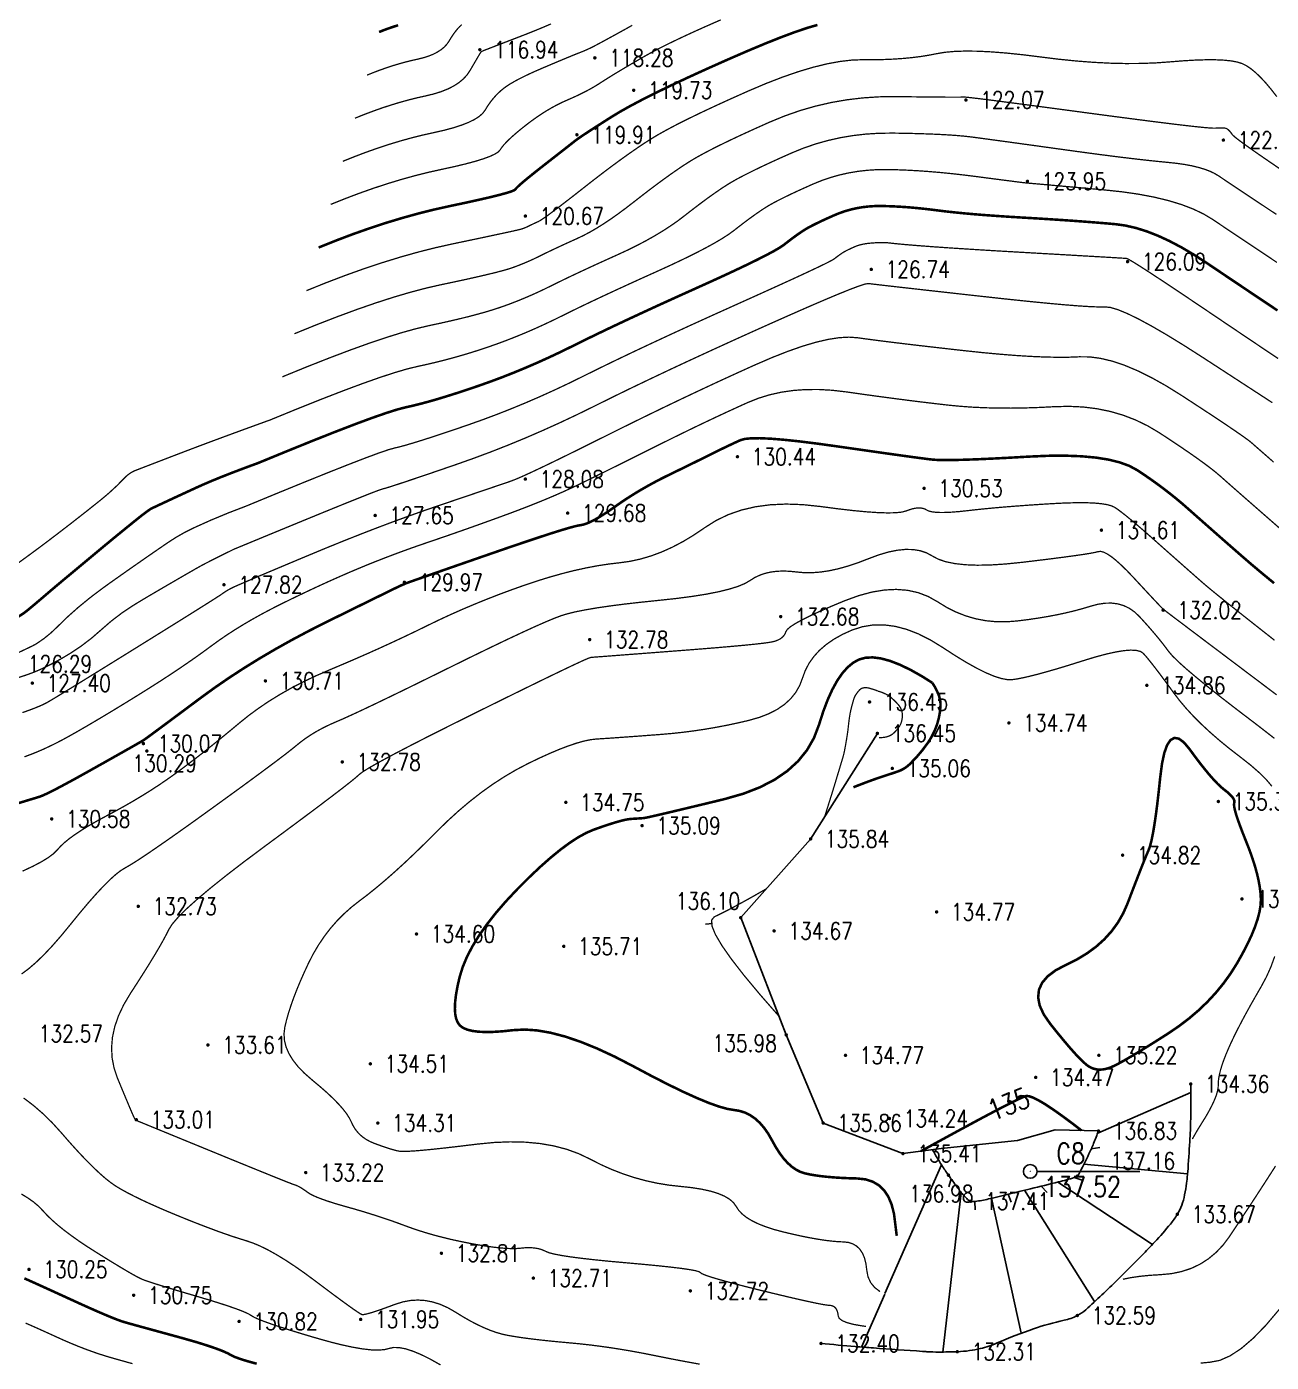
# Model space of a CAD drawing. Extents: x 532522 to 2902776, y -101917278 to 111238625.
# Drawn here: x 1121179 to 1194130, y 2818365 to 2896632 of the extents above; entities that cross this region are included whole.
import ezdxf
from ezdxf.enums import TextEntityAlignment as Align

# ---------------------------------------------------------------- set-up
doc = ezdxf.new("R2010")
doc.units = 0
doc.header["$LTSCALE"] = 1000
doc.header["$MEASUREMENT"] = 0
doc.header["$PDMODE"] = 33
doc.header["$PDSIZE"] = 0.125
doc.layers.get('0').update_dxf_attribs({"linetype": 'CONTINUOUS'})
doc.layers.add('Õ÷μØºìÏß', color=20, linetype='CONTINUOUS')
doc.layers.add('新地形图', color=7, linetype='CONTINUOUS')
doc.styles.add('HZ', font='rs', dxfattribs={"width": 0.8, "bigfont": 'hztxt'})
doc.linetypes.add('10421', pattern='A,2,[150,AAA.SHX,S=1,R=0,X=0,Y=1],1e-11', length=2)
doc.linetypes.add('X4', pattern='A,0,-1e-09,[149,symbolx.shx,S=0.15,R=0,X=0,Y=0],-1.6', length=1.6)

# ---------------------------------------------------------------- blocks, each defined once
blk = doc.blocks.new('GC200')
at = {"linetype": 'Continuous', "const_width": 0.2, "flags": 128}
blk.add_lwpolyline([(-0.1, 0, 1), (0.1, 0, 1)], format="xyb", close=True, dxfattribs=at)
blk = doc.blocks.new('GC117')
blk.add_circle((0, 0), 0.8)
blk.add_point((0, 0))
blk = doc.blocks.new('A$C22E77CCE')
at = {"layer": '新地形图', "color": 53, "linetype": 'Continuous'}
for p, q in [((289386, 218280, 136000), (288988, 218242, 136000)), ((311970, 206005), (317428, 208391)), ((311592, 205080), (312086, 205159)), ((302811, 204156), (299502, 196600)), ((314438, 203760, 137519), (308438, 203760, 137519)), ((311161, 204178), (317242, 203627)), ((303376, 203331), (303239, 202850)), ((308657, 202896), (309001, 202533)), ((309628, 203135), (315178, 199486)), ((310592, 203402), (311065, 203241)), ((303969, 202526), (302890, 193177)), ((304760, 202001), (304789, 201502)), ((305742, 202188), (307478, 194276)), ((306714, 202421), (306903, 201958)), ((307686, 202657), (311792, 196129)), ((299490, 196572), (298131, 193468))]:
    blk.add_line(p, q, dxfattribs=at)
for points, const_width, elevation in [([(269851, 270531), (270078, 270622), (270303, 270707), (270526, 270786), (270747, 270859), (270966, 270925)], 150, 115000), ([(269142, 268005), (269523, 268158), (269901, 268301), (270275, 268433), (270645, 268555), (271012, 268666), (271375, 268767), (271735, 268857), (272091, 268936), (272430, 269018), (272739, 269115), (273018, 269227), (273267, 269355), (273486, 269498), (273675, 269656), (273834, 269830), (273962, 270019), (274077, 270210), (274195, 270387), (274315, 270552), (274438, 270703), (274563, 270841), (274691, 270967)], 75, 116000), ([(264888, 252851), (266168, 253371), (267389, 253844), (268549, 254272), (269648, 254653), (270687, 254988), (271666, 255276), (272584, 255519), (273441, 255715), (274230, 255881), (274942, 256035), (275576, 256177), (276133, 256306), (276613, 256422), (277016, 256526), (277341, 256617), (277589, 256695), (277799, 256769), (278008, 256848), (278218, 256930), (278428, 257017), (278639, 257108), (278850, 257203), (279060, 257303), (279272, 257406), (279491, 257515), (279727, 257630), (279980, 257750), (280249, 257877), (280534, 258010), (280836, 258149), (281155, 258294), (281490, 258445), (281842, 258613), (282212, 258809), (282598, 259034), (283002, 259287), (283423, 259567), (283862, 259876), (284317, 260214), (284790, 260579), (285262, 260947), (285713, 261294), (286145, 261618), (286556, 261920), (286947, 262201), (287318, 262459), (287668, 262695), (287999, 262909), (288353, 263124), (288777, 263361), (289269, 263621), (289830, 263903), (290459, 264208), (291158, 264536), (291925, 264886), (292760, 265259), (293637, 265618), (294526, 265928), (295428, 266188), (296343, 266399), (297271, 266560), (298212, 266671), (299165, 266734), (300132, 266746), (301045, 266735), (301841, 266726), (302519, 266720), (303078, 266715), (303520, 266714), (303844, 266714), (304049, 266717), (304137, 266722), (304274, 266713), (304628, 266673), (305199, 266604), (305987, 266504), (306991, 266373), (308213, 266212), (309652, 266021), (311307, 265799), (312969, 265577), (314425, 265387), (315677, 265228), (316724, 265099), (317565, 265002), (318202, 264936), (318634, 264900), (318861, 264896), (318980, 264905), (319088, 264912), (319185, 264915), (319271, 264915), (319346, 264911), (319410, 264904), (319463, 264894), (319505, 264881), (319543, 264862), (319583, 264836), (319625, 264801), (319669, 264759), (319716, 264709), (319765, 264651), (319816, 264586), (319869, 264512), (320001, 264386), (320291, 264160), (320737, 263835), (321340, 263411), (322100, 262888), (323016, 262266)], 75, 122000), ([(264179, 250325), (265595, 250903), (266914, 251423), (268134, 251885), (269256, 252289), (270281, 252634), (271207, 252922), (272035, 253151), (272765, 253323), (273427, 253464), (274049, 253604), (274632, 253741), (275175, 253876), (275680, 254010), (276145, 254141), (276571, 254271), (276958, 254398), (277325, 254528), (277693, 254666), (278061, 254810), (278429, 254963), (278798, 255122), (279167, 255289), (279537, 255463), (279907, 255645), (280292, 255835), (280706, 256036), (281148, 256248), (281620, 256470), (282121, 256703), (282650, 256947), (283209, 257201), (283796, 257466), (284385, 257737), (284945, 258013), (285478, 258292), (285982, 258575), (286460, 258862), (286909, 259152), (287331, 259446), (287725, 259743), (288097, 260034), (288453, 260307), (288793, 260563), (289118, 260802), (289426, 261023), (289719, 261227), (289995, 261413), (290256, 261582), (290536, 261751), (290870, 261939), (291258, 262143), (291701, 262366), (292197, 262607), (292748, 262865), (293354, 263142), (294013, 263436), (294706, 263719), (295414, 263964), (296135, 264169), (296870, 264335), (297619, 264462), (298382, 264550), (299159, 264598), (299950, 264608), (300721, 264596), (301437, 264578), (302098, 264557), (302705, 264530), (303257, 264499), (303755, 264463), (304199, 264423), (304587, 264378), (304988, 264325), (305469, 264260), (306030, 264184), (306669, 264097), (307389, 263998), (308188, 263888), (309066, 263766), (310024, 263633), (310992, 263500), (311899, 263378), (312747, 263268), (313535, 263170), (314263, 263083), (314932, 263008), (315540, 262944), (316088, 262891), (316588, 262838), (317051, 262772), (317477, 262693), (317867, 262601), (318219, 262496), (318534, 262378), (318813, 262247), (319054, 262103), (319334, 261915), (319728, 261651), (320236, 261312), (320858, 260898), (321593, 260409), (322443, 259844)], 75, 123000), ([(249060, 228058), (249420, 228190), (249788, 228337), (250165, 228500), (250552, 228680), (250947, 228874), (251350, 229085), (251763, 229312), (252192, 229555), (252644, 229816), (253120, 230095), (253620, 230391), (254144, 230706), (254691, 231038), (255262, 231388), (255857, 231756), (256453, 232129), (257027, 232496), (257580, 232856), (258111, 233209), (258619, 233556), (259107, 233895), (259572, 234229), (260016, 234555), (260460, 234877), (260924, 235195), (261410, 235510), (261917, 235821), (262445, 236130), (262994, 236435), (263564, 236736), (264155, 237035), (264751, 237326), (265335, 237607), (265907, 237877), (266467, 238137), (267016, 238387), (267553, 238625), (268078, 238853), (268591, 239071), (269100, 239282), (269614, 239489), (270133, 239692), (270656, 239892), (271184, 240088), (271717, 240281), (272254, 240470), (272796, 240655), (273344, 240842), (273901, 241033), (274465, 241230), (275038, 241431), (275619, 241638), (276209, 241850), (276806, 242066), (277411, 242288), (278009, 242512), (278584, 242733), (279137, 242952), (279665, 243169), (280171, 243383), (280654, 243596), (281114, 243806), (281551, 244014), (281995, 244230), (282476, 244466), (282993, 244720), (283548, 244994), (284140, 245288), (284768, 245600), (285434, 245932), (286136, 246283), (286850, 246638), (287551, 246982), (288237, 247316), (288911, 247639), (289570, 247951), (290216, 248252), (290848, 248543), (291467, 248823), (292092, 249072), (292745, 249273), (293424, 249424), (294131, 249526), (294865, 249579), (295626, 249583), (296415, 249537), (297230, 249442), (298050, 249325), (298849, 249214), (299628, 249109), (300388, 249009), (301127, 248914), (301847, 248826), (302546, 248743), (303226, 248665), (303909, 248599), (304617, 248548), (305351, 248513), (306111, 248493), (306897, 248490), (307709, 248502), (308547, 248530), (309410, 248574), (310273, 248596), (311110, 248557), (311920, 248457), (312704, 248298), (313461, 248077), (314191, 247796), (314895, 247455), (315573, 247054), (316210, 246636), (316793, 246247), (317321, 245886), (317795, 245555), (318214, 245251), (318579, 244977), (318890, 244731), (319146, 244513), (319403, 244285), (319720, 244005), (320094, 243676), (320527, 243296), (321019, 242865), (321569, 242384), (322177, 241852), (322844, 241269)], 75, 129000), ([(248417, 225254), (249179, 225484), (249688, 225638), (249942, 225716), (250104, 225777), (250335, 225881), (250634, 226027), (251003, 226216), (251439, 226448), (251945, 226722), (252519, 227039), (253162, 227399), (253800, 227757), (254357, 228071), (254835, 228340), (255233, 228565), (255551, 228745), (255789, 228881), (255947, 228971), (256026, 229018), (256112, 229078), (256294, 229209), (256571, 229413), (256943, 229688), (257410, 230034), (257973, 230453), (258631, 230943), (259385, 231505), (260201, 232098), (261049, 232681), (261927, 233254), (262836, 233816), (263776, 234368), (264747, 234911), (265749, 235443), (266782, 235965), (267767, 236450), (268626, 236873), (269359, 237234), (269966, 237531), (270447, 237767), (270801, 237940), (271030, 238050), (271133, 238098), (271171, 238114), (271208, 238129), (271242, 238144), (271273, 238158), (271303, 238171), (271330, 238184), (271354, 238195), (271377, 238206), (271471, 238242), (271713, 238328), (272102, 238465), (272638, 238653), (273320, 238891), (274150, 239180), (275126, 239519), (276250, 239909), (277382, 240300), (278383, 240640), (279253, 240930), (279992, 241170), (280600, 241360), (281078, 241500), (281425, 241590), (281641, 241630), (281804, 241660), (281993, 241719), (282208, 241809), (282448, 241929), (282714, 242079), (283006, 242259), (283323, 242468), (283666, 242708), (284026, 242960), (284395, 243206), (284773, 243446), (285161, 243681), (285558, 243909), (285964, 244132), (286379, 244350), (286803, 244561), (287219, 244763), (287609, 244953), (287973, 245131), (288311, 245297), (288623, 245451), (288910, 245592), (289170, 245721), (289405, 245838), (289625, 245947), (289840, 246053), (290051, 246156), (290258, 246255), (290461, 246351), (290659, 246444), (290854, 246533), (291044, 246619), (291295, 246687), (291672, 246723), (292175, 246728), (292804, 246700), (293560, 246639), (294441, 246547), (295448, 246423), (296581, 246266), (297717, 246103), (298732, 245958), (299626, 245832), (300400, 245723), (301054, 245633), (301586, 245562), (301998, 245508), (302290, 245474), (302580, 245454), (302989, 245446), (303516, 245450), (304161, 245466), (304925, 245494), (305807, 245534), (306807, 245585), (307926, 245649), (309056, 245698), (310090, 245704), (311027, 245669), (311869, 245592), (312615, 245472), (313265, 245311), (313818, 245108), (314276, 244862), (314682, 244594), (315078, 244320), (315467, 244042), (315847, 243759), (316219, 243472), (316582, 243180), (316937, 242883), (317283, 242581), (317633, 242271), (317998, 241948), (318379, 241612), (318775, 241263), (319186, 240901), (319613, 240527), (320055, 240140), (320513, 239740), (321023, 239301), (321621, 238799), (322309, 238233)], 150, 130000), ([(313447, 197441), (313897, 197533), (314436, 197612), (315022, 197671), (315655, 197710), (316293, 197770), (316893, 197894), (317456, 198080), (317981, 198331), (318469, 198645), (318919, 199022), (319333, 199462), (319708, 199966), (320062, 200499), (320411, 201027), (320755, 201549), (321094, 202065), (321427, 202576), (321755, 203082), (322078, 203582), (322396, 204077)], 75, 133000), ([(322327, 229140), (321275, 229956), (320206, 230769), (319258, 231502), (318431, 232157), (317726, 232732), (317141, 233229), (316678, 233647), (316337, 233987), (316116, 234247), (315950, 234473), (315769, 234707), (315576, 234949), (315368, 235200), (315147, 235460), (314913, 235728), (314664, 236005), (314403, 236291), (314123, 236554), (313821, 236763), (313498, 236918), (313153, 237019), (312786, 237066), (312397, 237059), (311986, 236998), (311553, 236883), (311097, 236745), (310618, 236616), (310115, 236495), (309588, 236382), (309038, 236278), (308464, 236183), (307867, 236095), (307246, 236017), (306619, 235969), (306005, 235975), (305404, 236034), (304815, 236148), (304239, 236315), (303676, 236536), (303125, 236811), (302588, 237140), (302037, 237452), (301450, 237677), (300826, 237816), (300164, 237867), (299465, 237832), (298729, 237710), (297956, 237501), (297146, 237205), (296367, 236881), (295688, 236584), (295108, 236316), (294627, 236076), (294246, 235865), (293964, 235682), (293782, 235528), (293699, 235402), (293659, 235294), (293602, 235197), (293531, 235108), (293444, 235028), (293341, 234958), (293223, 234897), (293090, 234845), (292941, 234803), (292717, 234761), (292360, 234713), (291868, 234657), (291243, 234594), (290483, 234525), (289590, 234448), (288562, 234365), (287400, 234274), (286245, 234186), (285237, 234109), (284375, 234043), (283659, 233988), (283090, 233945), (282668, 233914), (282393, 233893), (282264, 233884), (282111, 233831), (281764, 233679), (281222, 233427), (280486, 233077), (279555, 232627), (278430, 232078), (277110, 231429), (275596, 230682), (274078, 229927), (272746, 229257), (271602, 228672), (270644, 228172), (269874, 227756), (269290, 227426), (268893, 227180), (268683, 227019), (268494, 226850), (268161, 226578), (267684, 226205), (267063, 225729), (266298, 225151), (265389, 224471), (264336, 223689), (263139, 222805), (261941, 221911), (260884, 221098), (259970, 220367), (259197, 219717), (258566, 219150), (258077, 218663), (257730, 218259), (257524, 217936), (257371, 217630), (257181, 217278), (256955, 216879), (256691, 216433), (256391, 215941), (256054, 215402), (255680, 214816), (255270, 214183), (254883, 213532), (254579, 212890), (254359, 212257), (254223, 211633), (254170, 211019), (254201, 210414), (254316, 209819), (254514, 209232), (254740, 208686), (254938, 208210), (255108, 207804), (255249, 207469), (255363, 207204), (255449, 207010), (255506, 206886), (255536, 206832)], 75, 133000), ([(317522, 205661), (317565, 205743), (317793, 206141), (318039, 206540), (318279, 206925), (318485, 207282), (318659, 207611), (318800, 207912), (318909, 208185), (318984, 208430), (319028, 208647), (319038, 208836), (319042, 209021), (319066, 209229), (319109, 209458), (319172, 209708), (319254, 209980), (319356, 210274), (319478, 210590), (319619, 210927), (319781, 211288), (319966, 211677), (320174, 212093), (320403, 212536), (320656, 213006), (320930, 213503), (321228, 214028), (321547, 214580), (321857, 215154), (322123, 215747), (322346, 216358)], 75, 134000), ([(322183, 226328), (321862, 226711), (321446, 227124), (320936, 227569), (320331, 228045), (319699, 228533), (319109, 229016), (318560, 229494), (318052, 229965), (317585, 230432), (317160, 230892), (316775, 231347), (316432, 231796), (316122, 232223), (315836, 232611), (315576, 232960), (315340, 233270), (315128, 233541), (314942, 233773), (314780, 233966), (314643, 234120), (314479, 234230), (314235, 234294), (313911, 234310), (313507, 234279), (313024, 234200), (312460, 234075), (311817, 233902), (311095, 233682), (310363, 233451), (309693, 233247), (309084, 233070), (308538, 232919), (308053, 232794), (307630, 232696), (307268, 232625), (306969, 232580), (306670, 232581), (306312, 232649), (305894, 232783), (305416, 232984), (304878, 233251), (304281, 233584), (303624, 233984), (302907, 234450), (302171, 234903), (301454, 235264), (300757, 235532), (300079, 235707), (299422, 235790), (298784, 235781), (298166, 235679), (297568, 235484), (297008, 235230), (296504, 234947), (296057, 234637), (295666, 234300), (295332, 233934), (295054, 233541), (294833, 233120), (294668, 232672), (294500, 232229), (294267, 231824), (293971, 231457), (293611, 231128), (293187, 230837), (292699, 230585), (292148, 230371), (291532, 230194), (290885, 230044), (290239, 229907), (289593, 229784), (288949, 229674), (288305, 229578), (287663, 229495), (287021, 229426), (286379, 229370), (285759, 229323), (285180, 229279), (284643, 229240), (284146, 229204), (283691, 229172), (283277, 229143), (282905, 229119), (282573, 229098), (282239, 229059), (281857, 228979), (281427, 228859), (280950, 228699), (280426, 228499), (279854, 228258), (279234, 227977), (278567, 227655), (277879, 227294), (277196, 226893), (276518, 226452), (275845, 225971), (275177, 225451), (274514, 224891), (273857, 224292), (273204, 223652), (272564, 223013), (271946, 222411), (271350, 221848), (270775, 221323), (270222, 220837), (269690, 220389), (269180, 219979), (268691, 219608)], 75, 134000), ([(302282, 232388), (301707, 232754), (301019, 233144), (300383, 233451), (299800, 233678), (299269, 233822), (298790, 233884), (298363, 233864), (297989, 233763), (297648, 233579), (297320, 233310), (297006, 232959), (296705, 232523), (296418, 232003), (296144, 231400), (295884, 230713), (295637, 229942), (295340, 229163), (294932, 228450), (294411, 227805), (293778, 227227), (293033, 226717), (292175, 226273), (291205, 225896), (290123, 225586), (289053, 225327), (288118, 225102), (287319, 224911), (286655, 224754), (286128, 224631), (285735, 224542), (285479, 224487), (285358, 224466), (285300, 224462), (285232, 224457), (285155, 224451), (285067, 224446), (284969, 224439), (284861, 224432), (284743, 224425), (284615, 224417), (284464, 224400), (284279, 224366), (284058, 224313), (283801, 224243), (283510, 224155), (283183, 224049), (282821, 223926), (282424, 223785), (281991, 223599), (281522, 223342), (281017, 223013), (280476, 222613), (279899, 222142), (279286, 221600), (278637, 220986), (277952, 220300), (277284, 219589), (276686, 218897), (276159, 218225), (275701, 217572), (275313, 216939), (274996, 216326), (274749, 215732), (274572, 215157), (274448, 214618), (274360, 214132), (274308, 213698), (274292, 213316), (274312, 212986), (274368, 212709), (274461, 212483), (274589, 212310), (274766, 212178), (275004, 212073), (275303, 211997), (275663, 211949), (276084, 211929), (276567, 211938), (277110, 211974), (277714, 212039), (278380, 212075), (279107, 212025), (279895, 211889), (280745, 211667), (281656, 211359), (282628, 210965), (283662, 210485), (284758, 209918), (285835, 209345), (286814, 208845), (287696, 208417), (288481, 208061), (289167, 207778), (289756, 207567), (290247, 207428), (290641, 207362), (290978, 207308), (291299, 207206), (291603, 207055), (291892, 206856), (292164, 206608), (292420, 206312), (292661, 205968), (292885, 205575), (293104, 205180), (293328, 204829), (293559, 204522), (293795, 204259), (294037, 204041), (294285, 203866), (294539, 203736), (294798, 203649), (295076, 203589), (295384, 203534), (295723, 203487), (296093, 203446), (296493, 203411), (296924, 203383), (297386, 203362), (297878, 203347), (298358, 203295), (298779, 203162), (299144, 202947), (299451, 202651), (299702, 202273), (299895, 201814), (300031, 201274), (300109, 200652), (300186, 200030), (300196, 199988)], 150, 135000), ([(298705, 232041), (298718, 232039), (298940, 231971), (299091, 231906)], 75, 136000), ([(249134, 194872), (249460, 194729), (249809, 194574), (250180, 194407), (250574, 194228), (250990, 194038), (251415, 193847), (251834, 193668), (252247, 193499), (252654, 193342), (253055, 193195), (253450, 193060), (253840, 192936), (254224, 192823), (254608, 192715), (254998, 192606), (255394, 192495)], 75, 129000), ([(268691, 219608), (268226, 219243), (267788, 218852), (267377, 218436), (266991, 217994), (266633, 217527), (266301, 217034), (265995, 216515), (265716, 215971), (265462, 215425), (265230, 214900), (265022, 214398), (264836, 213917), (264674, 213458), (264535, 213022), (264418, 212607), (264325, 212213), (264278, 211831), (264302, 211447), (264396, 211062), (264560, 210676), (264795, 210289), (265101, 209900), (265477, 209511), (265923, 209121), (266380, 208740), (266789, 208381), (267148, 208042), (267460, 207725), (267722, 207429), (267936, 207154), (268101, 206899), (268218, 206666), (268320, 206452), (268440, 206253), (268580, 206072), (268738, 205906), (268915, 205757), (269112, 205625), (269327, 205508), (269561, 205408), (269797, 205321), (270018, 205242), (270223, 205171), (270414, 205109), (270590, 205056), (270751, 205011), (270897, 204974), (271028, 204947), (271207, 204932), (271498, 204937), (271901, 204960), (272415, 205002), (273042, 205063), (273779, 205143), (274629, 205242), (275590, 205359), (276583, 205456), (277529, 205495), (278426, 205475), (279275, 205396), (280077, 205258), (280831, 205062), (281536, 204807), (282194, 204494), (282832, 204168), (283477, 203878), (284131, 203624), (284792, 203405), (285461, 203221), (286137, 203072), (286821, 202959), (287514, 202882), (288174, 202811), (288762, 202718), (289278, 202604), (289723, 202468), (290095, 202310), (290396, 202130), (290625, 201929), (290782, 201706), (290931, 201477), (291136, 201261), (291397, 201057), (291714, 200864), (292087, 200684), (292515, 200515), (293000, 200358), (293540, 200213), (294092, 200083), (294612, 199968), (295100, 199871), (295557, 199790), (295981, 199725), (296373, 199677), (296734, 199645), (297062, 199630), (297357, 199598), (297617, 199516), (297841, 199383), (298030, 199201), (298184, 198969), (298303, 198686), (298387, 198353), (298435, 197971), (298507, 197586), (298660, 197250), (298893, 196961), (299209, 196719), (299213, 196717)], 75, 134000), ([(301603, 204943), (302766, 205581), (303982, 206243), (305030, 206808), (305912, 207276), (306626, 207647), (307173, 207921), (307553, 208098), (307765, 208178), (307932, 208172), (308173, 208091), (308489, 207936), (308880, 207705), (309345, 207399), (309886, 207017), (310501, 206561), (311025, 206158)], 150, 135000), ([(255536, 206832), (255551, 206815), (255564, 206800), (255576, 206787), (255586, 206776), (255594, 206767), (255601, 206760), (255606, 206756), (255610, 206753), (255683, 206722), (255897, 206634), (256251, 206489), (256746, 206285), (257382, 206025), (258158, 205706), (259076, 205330), (260133, 204897), (261195, 204462), (262125, 204083), (262922, 203759), (263586, 203490), (264118, 203276), (264517, 203118), (264784, 203015), (264919, 202968), (264990, 202943), (265067, 202911), (265150, 202870), (265239, 202821), (265333, 202763), (265434, 202697), (265540, 202623), (265653, 202540), (265790, 202450), (265969, 202356), (266192, 202256), (266458, 202152), (266766, 202043), (267118, 201928), (267512, 201809), (267950, 201684), (268405, 201556), (268854, 201424), (269296, 201289), (269731, 201151), (270159, 201010), (270581, 200866), (270995, 200718), (271403, 200567), (271815, 200418), (272242, 200275), (272685, 200139), (273144, 200009), (273617, 199886), (274107, 199768), (274612, 199658), (275132, 199553), (275641, 199460), (276113, 199384), (276547, 199323), (276944, 199278), (277303, 199250), (277624, 199238), (277908, 199242), (278154, 199262), (278376, 199284), (278587, 199293), (278788, 199288), (278978, 199271), (279157, 199240), (279326, 199196), (279484, 199139), (279631, 199069), (279829, 198991), (280140, 198912), (280565, 198831), (281103, 198748), (281754, 198664), (282518, 198578), (283396, 198490), (284386, 198401), (285369, 198313), (286225, 198230), (286953, 198152), (287554, 198079), (288027, 198011), (288372, 197948), (288590, 197890), (288680, 197836), (288759, 197775), (288944, 197694), (289236, 197592), (289633, 197470), (290136, 197327), (290745, 197164), (291460, 196981), (292281, 196777), (293108, 196577), (293840, 196403), (294477, 196255), (295020, 196134), (295468, 196039), (295822, 195970), (296081, 195928), (296246, 195912), (296357, 195900), (296454, 195869), (296538, 195819), (296609, 195751), (296667, 195664), (296712, 195558), (296743, 195433), (296761, 195289), (296827, 195143), (297002, 195012), (297285, 194895), (297676, 194793), (298177, 194706), (298391, 194680)], 75, 133000)]:
    blk.add_lwpolyline(points, dxfattribs=dict(at, const_width=const_width, elevation=elevation))
at = {"layer": '新地形图', "color": 53, "linetype": 'Continuous', "flags": 128}
for points, const_width in [([(268433, 265479), (268968, 265695), (269498, 265895), (270023, 266081), (270543, 266251), (271058, 266407), (271568, 266548), (272073, 266675), (272572, 266786), (273048, 266900), (273481, 267035), (273871, 267190), (274218, 267365), (274522, 267561), (274784, 267778), (275003, 268015), (275178, 268272), (275324, 268523), (275451, 268742), (275560, 268928), (275650, 269082), (275723, 269202), (275777, 269291), (275813, 269346), (275830, 269369), (275840, 269376), (275851, 269383), (275864, 269391), (275878, 269399), (275894, 269407), (275912, 269415), (275932, 269424), (275953, 269434), (276009, 269456), (276132, 269504), (276322, 269577), (276579, 269677), (276902, 269802), (277293, 269952), (277751, 270128), (278276, 270330), (278832, 270549), (279382, 270774), (279926, 271006)], 75), ([(267724, 262954), (268413, 263231), (269095, 263489), (269771, 263728), (270441, 263948), (271104, 264149), (271760, 264330), (272410, 264493), (273054, 264636), (273661, 264773), (274202, 264919), (274677, 265072), (275086, 265232), (275429, 265400), (275707, 265576), (275918, 265759), (276063, 265950), (276179, 266140), (276300, 266322), (276426, 266494), (276559, 266658), (276697, 266813), (276841, 266959), (276991, 267096), (277146, 267224), (277320, 267351), (277526, 267484), (277764, 267623), (278033, 267770), (278334, 267922), (278667, 268081), (279032, 268246), (279428, 268418), (279822, 268585), (280180, 268736), (280502, 268871), (280787, 268990), (281037, 269093), (281250, 269180), (281427, 269251), (281568, 269306), (281690, 269354), (281811, 269404), (281931, 269455), (282049, 269507), (282167, 269561), (282283, 269617), (282397, 269674), (282511, 269733), (282634, 269798), (282777, 269874), (282940, 269962), (283123, 270061), (283326, 270172), (283549, 270294), (283792, 270427), (284055, 270572), (284350, 270735), (284687, 270924)], 75), ([(267015, 260428), (267858, 260767), (268693, 261083), (269520, 261375), (270339, 261644), (271150, 261890), (271953, 262112), (272748, 262311), (273535, 262486), (274273, 262647), (274923, 262803), (275483, 262953), (275954, 263099), (276336, 263239), (276629, 263374), (276833, 263503), (276948, 263628), (277033, 263757), (277148, 263901), (277293, 264060), (277467, 264234), (277671, 264423), (277905, 264626), (278169, 264845), (278462, 265078), (278769, 265311), (279074, 265530), (279377, 265735), (279679, 265924), (279978, 266099), (280275, 266260), (280570, 266406), (280864, 266537), (281150, 266662), (281425, 266787), (281688, 266913), (281940, 267040), (282180, 267168), (282408, 267296), (282624, 267426), (282829, 267556), (283042, 267694), (283283, 267845), (283551, 268012), (283848, 268192), (284173, 268387), (284527, 268595), (284908, 268818), (285317, 269056), (285773, 269310), (286294, 269583), (286880, 269876), (287532, 270189), (288249, 270522), (289031, 270873), (289879, 271245)], 75), ([(266306, 257902), (267303, 258303), (268290, 258677), (269268, 259022), (270237, 259341), (271196, 259631), (272145, 259894), (273085, 260129), (274016, 260336), (274886, 260520), (275644, 260687), (276289, 260835), (276822, 260965), (277243, 261078), (277552, 261172), (277748, 261248), (277833, 261306), (277884, 261371), (277981, 261469), (278124, 261599), (278312, 261761), (278546, 261956), (278826, 262183), (279152, 262443), (279524, 262735), (279898, 263027), (280232, 263288), (280525, 263517), (280778, 263714), (280989, 263880), (281161, 264014), (281292, 264117), (281382, 264188), (281476, 264257), (281618, 264356), (281809, 264485), (282047, 264642), (282334, 264829), (282669, 265044), (283052, 265289), (283484, 265564), (283988, 265869), (284590, 266206), (285290, 266575), (286088, 266977), (286983, 267410), (287976, 267876), (289066, 268374), (290255, 268904), (291433, 269416), (292492, 269859), (293432, 270233), (294254, 270539), (294957, 270776), (295542, 270944)], 150), ([(265597, 255377), (266741, 255838), (267864, 256266), (268963, 256659), (270040, 257017), (271093, 257341), (272124, 257631), (273132, 257886), (274118, 258107), (275034, 258299), (275835, 258467), (276521, 258613), (277091, 258735), (277546, 258834), (277886, 258910), (278111, 258963), (278220, 258992), (278272, 259010), (278324, 259030), (278376, 259050), (278428, 259072), (278480, 259094), (278532, 259118), (278584, 259142), (278636, 259168), (278690, 259195), (278748, 259223), (278811, 259253), (278877, 259284), (278948, 259317), (279022, 259351), (279101, 259387), (279184, 259424), (279300, 259489), (279478, 259606), (279719, 259775), (280022, 259998), (280387, 260273), (280814, 260601), (281304, 260981), (281856, 261414), (282427, 261861), (282974, 262280), (283496, 262673), (283994, 263039), (284468, 263378), (284916, 263691), (285341, 263977), (285741, 264237), (286171, 264496), (286683, 264783), (287279, 265098), (287959, 265440), (288721, 265809), (289567, 266206), (290495, 266630), (291507, 267081), (292535, 267517), (293509, 267893), (294430, 268211), (295299, 268469), (296114, 268668), (296877, 268808), (297587, 268889), (298243, 268910), (298862, 268909), (299457, 268920), (300029, 268945), (300578, 268983), (301103, 269033), (301604, 269097), (302082, 269174), (302537, 269263), (303020, 269344), (303582, 269395), (304224, 269416), (304946, 269407), (305747, 269367), (306627, 269298), (307587, 269198), (308627, 269068), (309690, 268937), (310720, 268833), (311717, 268756), (312681, 268706), (313612, 268684), (314510, 268689), (315375, 268722), (316207, 268782), (316986, 268844), (317694, 268886), (318330, 268906), (318894, 268904), (319386, 268881), (319806, 268837), (320155, 268771), (320431, 268684), (320679, 268561), (320941, 268387), (321218, 268161), (321508, 267885), (321813, 267557), (322133, 267178), (322466, 266748)], 75), ([(263470, 247800), (265022, 248436), (266439, 249002), (267720, 249498), (268865, 249925), (269874, 250281), (270748, 250568), (271486, 250784), (272089, 250931), (272623, 251047), (273156, 251172), (273687, 251305), (274217, 251447), (274746, 251597), (275274, 251757), (275801, 251924), (276326, 252101), (276851, 252287), (277377, 252484), (277903, 252691), (278430, 252908), (278957, 253136), (279485, 253375), (280014, 253624), (280543, 253883), (281093, 254155), (281684, 254443), (282317, 254745), (282992, 255063), (283707, 255396), (284464, 255744), (285263, 256108), (286103, 256486), (286927, 256862), (287678, 257217), (288357, 257551), (288963, 257864), (289496, 258156), (289956, 258427), (290344, 258678), (290659, 258908), (290931, 259121), (291192, 259321), (291442, 259509), (291679, 259683), (291905, 259845), (292120, 259995), (292322, 260131), (292513, 260255), (292718, 260379), (292963, 260516), (293248, 260666), (293572, 260829), (293936, 261006), (294339, 261195), (294783, 261397), (295266, 261613), (295774, 261821), (296292, 262000), (296821, 262150), (297359, 262272), (297908, 262365), (298467, 262429), (299036, 262465), (299616, 262472), (300208, 262459), (300817, 262435), (301443, 262401), (302086, 262355), (302744, 262299), (303420, 262232), (304111, 262154), (304820, 262066), (305494, 261977), (306083, 261900), (306588, 261835), (307008, 261781), (307343, 261739), (307593, 261708), (307759, 261688), (307840, 261680), (307944, 261672), (308180, 261652), (308547, 261620), (309046, 261575), (309677, 261519), (310440, 261451), (311334, 261371), (312360, 261278), (313415, 261165), (314395, 261023), (315300, 260851), (316131, 260649), (316887, 260419), (317569, 260158), (318176, 259869), (318708, 259550), (319225, 259201), (319787, 258824), (320393, 258419), (321043, 257984), (321737, 257521), (322476, 257028)], 75), ([(262761, 245274), (264449, 245968), (265964, 246581), (267305, 247112), (268473, 247561), (269468, 247928), (270290, 248213), (270938, 248417), (271413, 248539), (271819, 248630), (272262, 248740), (272742, 248869), (273259, 249017), (273813, 249185), (274404, 249372), (275031, 249578), (275695, 249804), (276378, 250046), (277062, 250301), (277746, 250571), (278431, 250854), (279117, 251150), (279803, 251460), (280491, 251784), (281179, 252121), (281894, 252476), (282663, 252849), (283486, 253243), (284363, 253656), (285294, 254089), (286278, 254542), (287317, 255015), (288409, 255507), (289469, 255986), (290412, 256420), (291236, 256809), (291943, 257152), (292532, 257450), (293004, 257703), (293357, 257910), (293593, 258072), (293766, 258208), (293932, 258335), (294090, 258454), (294241, 258565), (294385, 258668), (294521, 258762), (294649, 258849), (294771, 258928), (294901, 259007), (295056, 259094), (295237, 259189), (295443, 259293), (295674, 259405), (295930, 259525), (296212, 259653), (296519, 259790), (296841, 259922), (297170, 260036), (297506, 260131), (297848, 260209), (298196, 260268), (298551, 260308), (298913, 260331), (299281, 260336), (299657, 260327), (300044, 260312), (300441, 260290), (300849, 260262), (301268, 260226), (301697, 260183), (302136, 260134), (302586, 260078), (303062, 260019), (303580, 259962), (304140, 259906), (304741, 259853), (305385, 259801), (306071, 259752), (306798, 259704), (307568, 259657), (308344, 259612), (309094, 259565), (309815, 259518), (310510, 259470), (311176, 259421), (311815, 259372), (312427, 259322), (313011, 259271), (313594, 259190), (314201, 259051), (314833, 258855), (315490, 258599), (316171, 258286), (316877, 257914), (317607, 257484), (318362, 256996), (319116, 256488), (319846, 255997), (320550, 255525), (321228, 255070), (321882, 254632), (322509, 254213)], 150), ([(262052, 242748), (263876, 243501), (265489, 244160), (266891, 244725), (268082, 245196), (269062, 245574), (269831, 245859), (270389, 246050), (270736, 246147), (271015, 246213), (271369, 246308), (271798, 246433), (272301, 246588), (272880, 246773), (273533, 246988), (274261, 247232), (275064, 247507), (275904, 247805), (276746, 248119), (277588, 248451), (278432, 248799), (279276, 249164), (280121, 249546), (280967, 249944), (281814, 250360), (282695, 250796), (283642, 251256), (284655, 251741), (285734, 252249), (286880, 252782), (288092, 253340), (289371, 253921), (290715, 254527), (292012, 255111), (293145, 255624), (294116, 256067), (294924, 256441), (295569, 256745), (296051, 256979), (296371, 257143), (296527, 257237), (296601, 257294), (296671, 257348), (296739, 257399), (296803, 257446), (296864, 257490), (296922, 257530), (296976, 257567), (297028, 257601), (297083, 257634), (297149, 257671), (297226, 257712), (297314, 257756), (297412, 257803), (297521, 257855), (297641, 257909), (297771, 257967), (297918, 258023), (298088, 258071), (298280, 258111), (298495, 258143), (298732, 258167), (298991, 258183), (299273, 258191), (299577, 258191)], 75), ([(299577, 258191), (300037, 258138), (300640, 258080), (301389, 258018), (302281, 257950), (303318, 257878), (304500, 257802), (305826, 257720), (307296, 257634), (308745, 257551), (310008, 257479), (311083, 257416), (311973, 257365), (312675, 257324), (313191, 257293), (313520, 257273), (313662, 257263), (313773, 257215), (314008, 257080), (314366, 256858), (314849, 256549), (315455, 256153), (316185, 255670), (317038, 255100), (318016, 254443), (319007, 253775), (319904, 253170), (320706, 252631), (321414, 252155), (322026, 251744), (322543, 251397)], 75), ([(261343, 240223), (263302, 241033), (265014, 241738), (266476, 242338), (267690, 242832), (268656, 243221), (269372, 243505), (269840, 243683), (270060, 243755), (270212, 243795), (270476, 243876), (270853, 243997), (271343, 244159), (271946, 244361), (272662, 244603), (273491, 244886), (274432, 245210), (275431, 245564), (276430, 245937), (277431, 246331), (278433, 246744), (279435, 247178), (280439, 247631), (281444, 248105), (282450, 248598), (283485, 249111), (284576, 249643), (285724, 250193), (286928, 250763), (288189, 251351), (289507, 251958), (290881, 252585), (292312, 253230), (293686, 253843), (294889, 254372), (295922, 254817), (296784, 255180), (297476, 255458), (297998, 255653), (298349, 255765), (298530, 255793), (298716, 255769), (299083, 255726), (299632, 255662), (300363, 255579), (301274, 255476), (302368, 255354), (303642, 255211), (305098, 255049), (306566, 254888), (307874, 254751), (309023, 254638), (310012, 254548), (310843, 254482), (311514, 254439), (312026, 254420), (312379, 254424), (312708, 254392), (313150, 254262), (313705, 254034), (314372, 253710), (315152, 253287), (316045, 252768), (317050, 252151), (318167, 251436), (319268, 250721), (320222, 250100), (321030, 249575), (321691, 249145), (322206, 248810)], 75), ([(248942, 230647), (249328, 230784), (249664, 230911), (249948, 231027), (250181, 231131), (250363, 231225), (250584, 231353), (250931, 231561), (251406, 231849), (252008, 232218), (252737, 232667), (253594, 233196), (254578, 233805), (255689, 234494), (256794, 235181), (257761, 235782), (258589, 236299), (259278, 236730), (259829, 237077), (260240, 237338), (260513, 237514), (260647, 237605), (260714, 237653), (260783, 237701), (260856, 237748), (260932, 237794), (261011, 237840), (261093, 237886), (261178, 237931), (261267, 237976), (261416, 238044), (261682, 238162), (262066, 238327), (262568, 238541), (263188, 238804), (263925, 239114), (264780, 239474), (265753, 239881), (266774, 240305), (267773, 240710), (268750, 241097), (269705, 241467), (270638, 241818), (271550, 242152), (272440, 242468), (273308, 242767), (274124, 243042), (274860, 243291), (275515, 243513), (276090, 243707), (276583, 243875), (276996, 244015), (277328, 244128), (277580, 244214), (277850, 244319), (278240, 244487), (278749, 244719), (279378, 245015), (280126, 245375), (280993, 245798), (281980, 246286), (283086, 246837), (284243, 247412), (285384, 247973), (286509, 248519), (287618, 249050), (288710, 249566), (289786, 250068), (290846, 250554), (291889, 251026), (292889, 251457), (293817, 251822), (294673, 252121), (295458, 252353), (296171, 252519), (296812, 252618), (297382, 252651), (297880, 252617), (298383, 252547), (298966, 252470), (299630, 252385), (300375, 252294), (301201, 252195), (302107, 252090), (303094, 251977), (304162, 251857), (305237, 251743), (306245, 251650), (307187, 251575), (308062, 251521), (308870, 251486), (309611, 251471), (310286, 251475), (310894, 251499), (311491, 251494), (312130, 251409), (312812, 251246), (313538, 251004), (314306, 250682), (315118, 250282), (315973, 249803), (316870, 249245), (317739, 248678), (318508, 248174), (319176, 247731), (319743, 247350), (320210, 247031), (320577, 246774), (320843, 246578), (321008, 246445), (321174, 246298), (321442, 246063), (321810, 245740), (322280, 245328)], 75), ([(322333, 234889), (321261, 235733), (320340, 236461), (319572, 237072), (318956, 237568), (318493, 237947), (318182, 238210), (317933, 238428), (317657, 238670), (317353, 238938), (317022, 239230), (316663, 239548), (316276, 239890), (315862, 240257), (315420, 240649), (314984, 241035), (314585, 241383), (314223, 241692), (313899, 241964), (313613, 242198), (313364, 242393), (313153, 242551), (312979, 242671), (312787, 242762), (312520, 242836), (312179, 242891), (311762, 242929), (311272, 242948), (310706, 242948), (310066, 242931), (309352, 242896), (308616, 242851), (307911, 242803), (307239, 242754), (306598, 242704), (305988, 242651), (305410, 242597), (304864, 242541), (304349, 242483), (303875, 242432), (303451, 242397), (303077, 242377), (302751, 242374), (302476, 242387), (302250, 242415), (302074, 242459), (301948, 242519), (301840, 242578), (301720, 242618), (301588, 242639), (301444, 242642), (301288, 242626), (301119, 242591), (300938, 242538), (300746, 242466), (300493, 242399), (300133, 242360), (299666, 242350), (299091, 242368), (298409, 242415), (297620, 242490), (296723, 242594), (295718, 242726), (294687, 242835), (293708, 242869), (292782, 242827), (291909, 242710), (291088, 242518), (290321, 242251), (289606, 241908), (288944, 241490), (288309, 241060), (287677, 240678), (287046, 240346), (286418, 240063), (285793, 239830), (285169, 239646), (284547, 239511), (283928, 239426), (283300, 239352), (282654, 239253), (281989, 239128), (281306, 238977), (280604, 238801), (279884, 238599), (279145, 238372), (278388, 238119), (277627, 237849), (276879, 237571), (276144, 237285), (275422, 236991), (274712, 236690), (274015, 236381), (273331, 236063), (272659, 235738), (271987, 235409), (271301, 235082), (270602, 234755), (269890, 234429), (269164, 234104), (268425, 233780), (267672, 233457), (266906, 233134), (266148, 232804), (265418, 232458), (264718, 232095), (264047, 231715), (263405, 231319), (262792, 230907), (262208, 230478), (261653, 230032), (261120, 229588), (260602, 229162), (260097, 228754), (259608, 228364), (259132, 227993), (258671, 227640), (258224, 227306), (257792, 226990), (257359, 226684), (256909, 226380), (256443, 226077), (255961, 225777), (255463, 225478), (254948, 225182), (254416, 224887), (253869, 224594), (253337, 224307), (252855, 224031), (252421, 223765), (252036, 223511), (251700, 223267), (251413, 223033), (251175, 222811), (250985, 222599), (250772, 222384), (250462, 222153), (250055, 221904), (249552, 221639), (248952, 221357)], 75), ([(248883, 202437), (249265, 202205), (249603, 201965), (249896, 201716), (250144, 201458), (250390, 201191), (250677, 200913), (251005, 200625), (251375, 200325), (251785, 200016), (252237, 199695), (252730, 199364), (253265, 199023), (253793, 198694), (254267, 198403), (254687, 198149), (255054, 197931), (255367, 197751), (255626, 197607), (255831, 197501), (255982, 197431), (256141, 197371), (256371, 197292), (256670, 197195), (257038, 197078), (257477, 196944), (257985, 196790), (258563, 196619), (259211, 196428), (259857, 196236), (260432, 196059), (260934, 195896), (261365, 195749), (261723, 195616), (262010, 195499), (262224, 195396), (262366, 195309), (262518, 195218), (262761, 195107), (263095, 194975), (263520, 194823), (264036, 194650), (264644, 194456), (265343, 194241), (266132, 194006), (266931, 193782), (267655, 193599), (268304, 193459), (268879, 193361), (269380, 193304), (269806, 193290), (270159, 193317), (270436, 193387), (270704, 193444), (271026, 193437), (271403, 193364), (271834, 193226), (272320, 193023), (272860, 192754), (273454, 192420)], 75), ([(322458, 231689), (321003, 232785), (319736, 233741), (318656, 234555), (317763, 235228), (317058, 235761), (316540, 236152), (316209, 236402), (316066, 236511), (316019, 236547), (315978, 236579), (315943, 236607), (315913, 236631), (315889, 236650), (315871, 236664), (315858, 236675), (315851, 236681), (315845, 236686), (315837, 236693), (315826, 236702), (315813, 236714), (315798, 236727), (315780, 236743), (315759, 236762), (315736, 236782), (315689, 236829), (315596, 236925), (315457, 237072), (315272, 237269), (315042, 237515), (314765, 237812), (314443, 238159), (314075, 238556), (313701, 238949), (313359, 239284), (313051, 239562), (312777, 239782), (312535, 239944), (312327, 240048), (312152, 240095), (312011, 240084), (311831, 240039), (311543, 239984), (311145, 239920), (310639, 239846), (310023, 239763), (309299, 239669), (308465, 239566), (307523, 239453), (306568, 239356), (305698, 239300), (304914, 239285), (304215, 239312), (303600, 239380), (303071, 239488), (302627, 239638), (302268, 239830), (301932, 240012), (301559, 240137), (301148, 240203), (300699, 240211), (300212, 240162), (299687, 240054), (299125, 239887), (298525, 239663), (297917, 239429), (297334, 239235), (296774, 239079), (296239, 238962), (295727, 238885), (295238, 238847), (294774, 238847), (294333, 238887), (293916, 238931), (293519, 238945), (293144, 238928), (292790, 238881), (292458, 238803), (292147, 238694), (291857, 238556), (291589, 238386), (291280, 238207), (290867, 238037), (290350, 237877), (289730, 237726), (289007, 237585), (288180, 237454), (287249, 237333), (286215, 237222), (285176, 237114), (284230, 237006), (283378, 236896), (282620, 236785), (281956, 236672), (281385, 236559), (280908, 236444), (280525, 236328), (280128, 236178), (279609, 235962), (278968, 235679), (278206, 235330), (277322, 234915), (276317, 234433), (275190, 233885), (273941, 233270), (272692, 232654), (271565, 232101), (270559, 231612), (269674, 231186), (268910, 230823), (268268, 230524), (267747, 230288), (267347, 230115), (267015, 229970), (266695, 229818), (266388, 229659), (266094, 229493), (265812, 229319), (265543, 229138), (265287, 228950), (265044, 228755), (264758, 228522), (264373, 228221), (263889, 227853), (263307, 227417), (262626, 226913), (261847, 226341), (260968, 225702), (259991, 224995), (259015, 224292), (258137, 223667), (257358, 223119), (256677, 222648), (256096, 222254), (255614, 221938), (255230, 221699), (254946, 221536), (254690, 221377), (254394, 221145), (254057, 220841), (253680, 220464), (253261, 220015), (252802, 219494), (252302, 218901), (251761, 218236), (251214, 217570), (250695, 216977), (250203, 216456), (249739, 216008), (249303, 215632), (248895, 215328)], 75), ([(249013, 208065), (249587, 207630), (250147, 207145), (250693, 206610), (251224, 206025), (251733, 205442), (252211, 204914), (252659, 204440), (253076, 204021), (253462, 203656), (253818, 203345), (254143, 203089), (254437, 202888), (254738, 202708), (255082, 202519), (255469, 202319), (255900, 202108), (256374, 201888), (256892, 201657), (257453, 201415), (258058, 201164), (258668, 200916), (259248, 200687), (259796, 200477), (260312, 200284), (260797, 200110), (261251, 199954), (261674, 199817), (262065, 199698), (262456, 199565), (262880, 199386), (263337, 199161), (263826, 198889), (264347, 198572), (264901, 198209), (265487, 197799), (266105, 197343), (266703, 196893), (267228, 196502), (267681, 196168), (268060, 195893), (268366, 195675), (268599, 195516), (268759, 195415), (268846, 195372), (268920, 195369), (269044, 195389), (269216, 195431), (269437, 195496), (269706, 195582), (270024, 195692), (270391, 195824), (270806, 195978), (271246, 196115), (271686, 196197), (272126, 196223), (272565, 196193), (273005, 196107), (273445, 195966), (273885, 195769), (274325, 195516), (274757, 195249), (275176, 195009), (275580, 194797), (275970, 194613), (276345, 194457), (276706, 194328), (277053, 194227), (277385, 194154), (277727, 194095), (278101, 194037), (278507, 193980), (278945, 193925), (279416, 193870), (279919, 193817), (280455, 193765), (281023, 193713), (281611, 193658), (282207, 193592), (282812, 193515), (283426, 193428), (284047, 193331), (284677, 193224), (285315, 193106), (285962, 192978), (286617, 192846), (287281, 192716), (287954, 192590), (288636, 192466)], 75), ([(318013, 192528), (318555, 192580), (319125, 192686), (319738, 192957), (320395, 193392), (321095, 193992), (321837, 194757), (322623, 195686)], 75), ([(293287, 212857), (292181, 214121), (291255, 215231), (290510, 216189), (289946, 216994), (289563, 217645), (289360, 218143), (289339, 218488), (289499, 218680), (289765, 218807), (290064, 218955), (290395, 219126), (290759, 219320), (291155, 219535), (291585, 219773), (292046, 220033), (292541, 220316)], 75), ([(249059, 197492), (249255, 197406), (249516, 197289), (249842, 197142), (250234, 196964), (250691, 196756), (251213, 196517), (251800, 196248), (252392, 195978), (252926, 195738), (253403, 195528), (253823, 195348), (254186, 195197), (254493, 195077), (254742, 194986), (254934, 194925), (255125, 194871), (255374, 194802), (255680, 194717), (256043, 194617), (256463, 194502), (256940, 194371), (257474, 194225), (258065, 194063), (258655, 193898), (259188, 193743), (259662, 193596), (260079, 193458), (260438, 193330), (260738, 193210), (260981, 193100), (261166, 192998), (261377, 192894), (261699, 192775), (262132, 192640), (262676, 192491)], 150)]:
    blk.add_lwpolyline(points, dxfattribs=dict(at, const_width=const_width))
for points, const_width in [([(263470, 247800, 0.002282), (260401, 246679, 0.002875), (257975, 245764, 0.000442), (255563, 244836, 0.015617), (255496, 244808, 0.09695), (254931, 244401, -0.035274), (253539, 243113, -0.005845), (250978, 241108, -0.006841), (248748, 239450, -0.015805), (247061, 238311, -0.033985), (246226, 237862, -0.059999), (245103, 237506, 0.034087), (243101, 236985, 0.024269), (240134, 235830, -0.029164), (237655, 234892, -0.019545), (236672, 234626, -0.004668), (232509, 233714, -0.027092), (231033, 233487, -0.014292), (228210, 233291)], 75), ([(262761, 245274, 0.008567), (260543, 244432, 0.012708), (259073, 243802, 0.002211), (256533, 242621, 0.042985), (256409, 242549, 0.01629), (255776, 242074, 0.004349), (253483, 240200, 0.000106), (252233, 239159, 0.00014), (251289, 238373, 0.003832), (250177, 237431, -0.004612), (249251, 236650, -0.057177), (248537, 236184, -0.035394), (247266, 235658, -0.029152), (245409, 235157, 0.02479), (243220, 234587, 0.004596), (241395, 233995, -0.003541), (239029, 233222, -0.009457), (238697, 233123, -0.002809), (237571, 232818)], 150), ([(302282, 232388, -0.062953), (302670, 231621, -0.096145), (302756, 231061, -0.071374), (302549, 229938, -0.069456), (302024, 228889, -0.050723), (300948, 227621, -0.107136), (300271, 227205, -0.007546), (299757, 227032, 0.005677), (299074, 226806, 0.006812), (298466, 226587, 0.005047), (297654, 226274)], 150)]:
    blk.add_lwpolyline(points, format="xyb", dxfattribs=dict(at, const_width=const_width))
for points, format in [([(262052, 242748, 75, 75, 0.021326), (258972, 241467, 75, 75, 0.040767), (257454, 240601, 75, 75, 0.004272), (254063, 238238, 75, 75, 0.011743), (252857, 237339, 75, 75, 0.032456), (250973, 235657, 75, 75, -0.055374), (249823, 234721, 75, 75, -0.030176), (249516, 234548, 75, 75, -0.007383), (248214, 233940, 75, 75, -0.038885), (247289, 233608, 75, 75, -0.026574), (245887, 233304, 75, 75, 0)], "xyseb"), ([(261343, 240223, 75, 75, 0.005372), (259779, 239444, 75, 75, 0.012014), (259093, 239072, 75, 75, 0.002426), (256415, 237517, 75, 75, 0.006428), (255415, 236913, 75, 75, 0.047449), (253566, 235504, 75, 75, -0.047983), (251737, 234113, 75, 75, -0.024971), (250294, 233316, 75, 75, -0.03217), (249110, 232830, 75, 75, -0.022628), (247779, 232446, 75, 75, 0.007201), (243564, 231371, 75, 75, 0.01156), (240738, 230537, 75, 75, 0.007524), (236449, 229090, 75, 75, 0)], "xyseb"), ([(298705, 232041, 75, 75, 0.121758), (298275, 232103, 75, 75, 0.181031), (298009, 231972, 75, 75, 0.047215), (297788, 231688, 75, 75, 0.066517), (297680, 231456, 75, 75, 0.016628), (297508, 230829, 75, 75, 0.023399), (297422, 230376, 75, 75, 0.009451), (297351, 229804, 75, 75, -0.012313), (297295, 229365, 75, 75, -0.008661), (297136, 228441, 75, 75, -0.021379), (297049, 228071, 75, 75, -0.005054), (297026, 227992, 75, 75, -0.000244), (296530, 226350, 75, 75, -0.002464), (296325, 225686, 75, 75, -0.001398), (295955, 224518, 75, 75, 0)], "xyseb"), ([(299091, 231906, 75, 75, -0.048427), (299525, 231747, 75, 75, -0.059938), (299841, 231545, 75, 75, -0.044722), (300297, 231097, 75, 75, -0.08669), (300465, 230811, 75, 75, -0.089765), (300523, 230490, 75, 75, -0.073742), (300465, 230098, 75, 75, -0.077575), (300323, 229804, 75, 75, -0.054135), (300019, 229452, 75, 75, -0.112717), (299667, 229247, 75, 75, -0.089374), (299158, 229185, 75, 75, 0)], "xyseb"), ([(312017, 206133, -0.010553), (311731, 205401, -0.012342), (311457, 204788, -0.008789), (310848, 203562, -0.12828), (310784, 203492, -0.070124), (310600, 203405, -0.014814), (309677, 203147, -0.000238), (308038, 202743, -0.000576), (307361, 202578, -0.000811), (306822, 202447, -0.000348), (305564, 202146, -0.027015), (304779, 202003, -0.089364), (304536, 202016, -0.13025), (304348, 202116, -0.042942), (303921, 202587, -0.005144), (303732, 202841, -0.001885), (303225, 203541, -0.01457), (302833, 204122, -0.009808), (302294, 205012)], "xyb")]:
    blk.add_lwpolyline(points, format=format, dxfattribs=at)
at = {"layer": '新地形图', "color": 53, "linetype": '10421', "flags": 128}
for points in [[(299057, 229432), (295139, 223241), (291044, 218632), (293712, 211763), (295878, 206598), (300557, 204805)], [(300557, 204805), (302791, 205100), (307266, 205579), (309479, 206197), (312017, 206133)]]:
    blk.add_lwpolyline(points, dxfattribs=at)
at = {"layer": '新地形图', "color": 53, "linetype": 'Continuous', "const_width": 150, "flags": 128}
blk.add_lwpolyline([(319386, 226133), (319202, 226285), (318997, 226479), (318772, 226716), (318527, 226993), (318261, 227313), (317975, 227675), (317668, 228079), (317341, 228525), (317019, 228907), (316728, 229121), (316468, 229166), (316240, 229043), (316042, 228750), (315876, 228289), (315740, 227659), (315636, 226861), (315547, 226022), (315460, 225270), (315373, 224605), (315287, 224028), (315203, 223537), (315119, 223135), (315036, 222819), (314954, 222591), (314864, 222381), (314755, 222119), (314628, 221805), (314483, 221440), (314320, 221023), (314138, 220554), (313938, 220034), (313720, 219462), (313464, 218883), (313153, 218341), (312785, 217836), (312362, 217367), (311883, 216936), (311348, 216542), (310756, 216185), (310109, 215864), (309504, 215546), (309038, 215196), (308712, 214814), (308526, 214400), (308480, 213954), (308573, 213475), (308806, 212964), (309179, 212422), (309602, 211893), (309987, 211425), (310334, 211017), (310643, 210669), (310913, 210382), (311145, 210156), (311338, 209990), (311493, 209884), (311631, 209817), (311774, 209769), (311922, 209738), (312074, 209726), (312231, 209732), (312393, 209756), (312559, 209798), (312730, 209858), (312934, 209949), (313199, 210084), (313525, 210263), (313911, 210487), (314358, 210754), (314866, 211065), (315434, 211421), (316064, 211821), (316704, 212254), (317308, 212711), (317873, 213192), (318400, 213696), (318890, 214224), (319341, 214775), (319755, 215350), (320132, 215948), (320466, 216541), (320755, 217098), (320999, 217621), (321197, 218109), (321349, 218561), (321457, 218979), (321518, 219362), (321535, 219709), (321516, 220051), (321472, 220414), (321403, 220800), (321309, 221207), (321191, 221637), (321047, 222089), (320879, 222564), (320685, 223060), (320494, 223540), (320332, 223965), (320199, 224334), (320095, 224648), (320020, 224906), (319975, 225109), (319959, 225257), (319972, 225350), (319987, 225419), (319977, 225496), (319941, 225581), (319881, 225675), (319795, 225777), (319684, 225888), (319548, 226006)], close=True, dxfattribs=at)
at = {"layer": '新地形图', "color": 53, "linetype": 'X4', "flags": 128}
blk.add_lwpolyline([(317421, 208884, -0.008141), (317422, 206850, -0.012298), (317368, 205505, -0.000547), (317250, 203733, -0.005537), (317236, 203558, -0.013721), (317179, 203070, -0.009867), (317068, 202397, -0.043474), (316896, 201776, -0.047636), (316638, 201248, -0.034527), (316235, 200678, -0.017241), (315314, 199629, -0.005359), (314551, 198836, -0.002951), (313143, 197419, -0.013998), (311268, 195656, -0.060763), (310778, 195318, -0.068721), (310000, 195036, 0.030618), (308217, 194542, 0.020147), (306075, 193706, -0.044453), (305086, 193374, -0.025825), (304454, 193257, -0.023277), (303743, 193197, -0.009588), (302666, 193176, -0.014516), (301955, 193197, -0.002958), (301708, 193212, -0.000253), (298824, 193416, -0.003554), (297760, 193499, -0.001885), (295755, 193678)], format="xyb", dxfattribs=at)
at = {"layer": '新地形图', "color": 53, "linetype": 'Continuous', "xscale": 500, "yscale": 500}
for name, p, zscale in [('GC200', (275755, 269492, 116943), 1000), ('GC200', (282496, 269018, 118282), 1000), ('GC200', (284775, 267120, 119733), 1000), ('GC200', (304247, 266547, 122069), 1000), ('GC200', (281444, 264508, 119914), 1000), ('GC200', (319338, 264197, 122180), 1000), ('GC200', (307853, 261784, 123949), 1000), ('GC200', (278427, 259746, 120672), 1000), ('GC200', (298698, 256619, 126740), 1000), ('GC200', (313723, 257075, 126094), 1000), ('GC200', (290856, 245641, 130444), 1000), ('GC200', (278423, 244333, 128083), 1000), ('GC200', (301796, 243792, 130527), 1000), ('GC200', (269620, 242201, 127650), 1000), ('GC200', (280904, 242340, 129678), 1000), ('GC200', (312190, 241339, 131608), 1000), ('GC200', (260758, 238142, 127824), 1000), ('GC200', (271334, 238288, 129967), 1000), ('GC200', (293390, 236273, 132681), 1000), ('GC200', (315806, 236652, 132019), 1000), ('GC200', (282196, 234928, 132782), 1000), ('GC200', (249522, 232375, 127399), 1000), ('GC200', (263189, 232507, 130713), 1000), ('GC200', (314851, 232244, 134864), 1000), ('GC200', (298594, 231270, 136440), 1000), ('GC200', (298599, 231271, 136448), 1000), ('GC200', (306764, 230044, 134738), 1000), ('GC200', (299057, 229432, 136452), 1000), ('GC200', (256037, 228832, 130068), 1000), ('GC200', (256237, 228401, 130293), 1000), ('GC200', (267692, 227757, 132781), 1000), ('GC200', (299931, 227377, 135064), 1000), ('GC200', (280796, 225386, 134750), 1000), ('GC200', (319042, 225438, 135364), 1000), ('GC200', (250661, 224419, 130583), 1000), ('GC200', (285266, 224025, 135090), 1000), ('GC200', (295139, 223241, 135835), 1000), ('GC200', (313429, 222293, 134821), 1000), ('GC200', (255735, 219296, 132733), 1000), ('GC200', (320426, 219728, 135865), 1000), ('GC200', (291044, 218632, 136095), 1000), ('GC200', (302528, 218967, 134765), 1000), ('GC200', (272044, 217677, 134604), 1000), ('GC200', (293006, 217856, 134665), 1000), ('GC200', (280674, 216951, 135708), 1000), ('GC200', (293712, 211763, 135982), 1000), ('GC200', (259818, 211170, 133605), 1000), ('GC200', (297188, 210562, 134770), 500), ('GC200', (312038, 210568, 135223), 1000), ('GC200', (269339, 210065, 134505), 1000), ('GC200', (308337, 209272, 134465), 1000), ('GC200', (317421, 208884, 134357), 1000), ('GC200', (255621, 206792, 133010), 1000), ('GC200', (269776, 206592, 134305), 1000), ('GC200', (295878, 206598, 135858), 1000), ('GC200', (299764, 206862, 134238), 1000), ('GC200', (312017, 206133, 136833), 1000), ('GC200', (300557, 204805, 135406), 1000), ('GC200', (265552, 203694, 133222), 1000), ('GC200', (303225, 203541, 136978), 1000), ('GC117', (308019, 203760, 137519), 500), ('GC200', (310784, 203492, 137159), 1000), ('GC200', (304536, 202016, 137414), 1000), ('GC200', (316638, 201248, 133665), 1000), ('GC200', (273504, 198967, 132805), 1000), ('GC200', (249330, 198020, 130247), 1000), ('GC200', (278892, 197507, 132712), 1000), ('GC200', (255467, 196506, 130752), 1000), ('GC200', (288095, 196761, 132722), 1000), ('GC200', (261645, 194969, 130818), 1000), ('GC200', (268770, 195090, 131950), 1000), ('GC200', (310778, 195318, 132585), 1000), ('GC200', (295755, 193678, 132399), 1000), ('GC200', (303743, 193197, 132313), 1000)]:
    blk.add_blockref(name, p, dxfattribs=dict(at, zscale=zscale))
at = {"layer": '新地形图', "color": 53, "linetype": 'Continuous', "style": 'HZ', "width": 0.8}
for s, height, p in [('116.94', 1000, (278480, 269492)), ('118.28', 1000, (285221, 269018)), ('119.73', 1000, (287500, 267120)), ('122.07', 1000, (306972, 266547)), ('119.91', 1000, (284169, 264508)), ('122.18', 1000, (322063, 264197)), ('123.95', 1000, (310578, 261784)), ('120.67', 1000, (281152, 259746)), ('126.09', 1000, (316448, 257075)), ('126.74', 1000, (301423, 256619)), ('130.44', 1000, (293581, 245641)), ('128.08', 1000, (281148, 244333)), ('130.53', 1000, (304521, 243792)), ('127.65', 1000, (272345, 242201)), ('129.68', 1000, (283629, 242340)), ('131.61', 1000, (314915, 241339)), ('129.97', 1000, (274059, 238288)), ('127.82', 1000, (263483, 238142)), ('132.02', 1000, (318531, 236652)), ('132.68', 1000, (296115, 236273)), ('132.78', 1000, (284921, 234928)), ('126.29', 1000, (251149, 233498)), ('127.40', 1000, (252247, 232375)), ('130.71', 1000, (265914, 232507)), ('134.86', 1000, (317576, 232244)), ('136.45', 1000, (301324, 231271)), ('134.74', 1000, (309489, 230044)), ('130.07', 1000, (258762, 228832)), ('136.45', 1000, (301782, 229432)), ('130.29', 1000, (257278, 227669)), ('132.78', 1000, (270417, 227757)), ('135.06', 1000, (302656, 227377)), ('134.75', 1000, (283521, 225386)), ('135.36', 1000, (321767, 225438)), ('130.58', 1000, (253386, 224419)), ('135.09', 1000, (287991, 224025)), ('135.84', 1000, (297864, 223241)), ('134.82', 1000, (316154, 222293)), ('136.10', 1000, (289127, 219602)), ('135.87', 1000, (323151, 219728)), ('132.73', 1000, (258460, 219296)), ('134.77', 1000, (305253, 218967)), ('134.60', 1000, (274769, 217677)), ('134.67', 1000, (295731, 217856)), ('135.71', 1000, (283399, 216951)), ('132.57', 1000, (251785, 211839)), ('133.61', 1000, (262543, 211170)), ('135.98', 1000, (291280, 211265)), ('134.51', 1000, (272064, 210065)), ('134.77', 1000, (299913, 210562)), ('135.22', 1000, (314763, 210568)), ('134.47', 1000, (311062, 209272)), ('134.36', 1000, (320146, 208884)), ('133.01', 1000, (258346, 206792)), ('134.31', 1000, (272501, 206592)), ('135.86', 1000, (298603, 206598)), ('134.24', 1000, (302489, 206862)), ('136.83', 1000, (314742, 206133)), ('135.41', 1000, (303282, 204805)), ('C8', 1200, (310391, 204814)), ('137.16', 1000, (314622, 204371)), ('133.22', 1000, (268277, 203694)), ('136.98', 1000, (302808, 202451)), ('137.52', 1200, (311078, 202862)), ('137.41', 1000, (307261, 202016)), ('133.67', 1000, (319363, 201248)), ('132.81', 1000, (276229, 198967)), ('130.25', 1000, (252055, 198020)), ('132.71', 1000, (281617, 197507)), ('132.72', 1000, (290820, 196761)), ('130.75', 1000, (258192, 196506)), ('132.59', 1000, (313503, 195318)), ('130.82', 1000, (264370, 194969)), ('131.95', 1000, (271495, 195090)), ('132.40', 1000, (298480, 193678)), ('132.31', 1000, (306468, 193197))]:
    blk.add_text(s, height=height, dxfattribs=at).set_placement(p, align=Align.MIDDLE)
blk.add_text('135', height=1200, rotation=20.98697, dxfattribs=at).set_placement((306752, 207710, 135000), align=Align.MIDDLE)

msp = doc.modelspace()

# ---------------------------------------------------------------- block references
at = {"layer": 'Õ÷μØºìÏß', "color": 1, "linetype": 'Continuous'}
msp.add_blockref('A$C22E77CCE', (871984, 2625789), dxfattribs=at)

doc.saveas('drawing.dxf')
